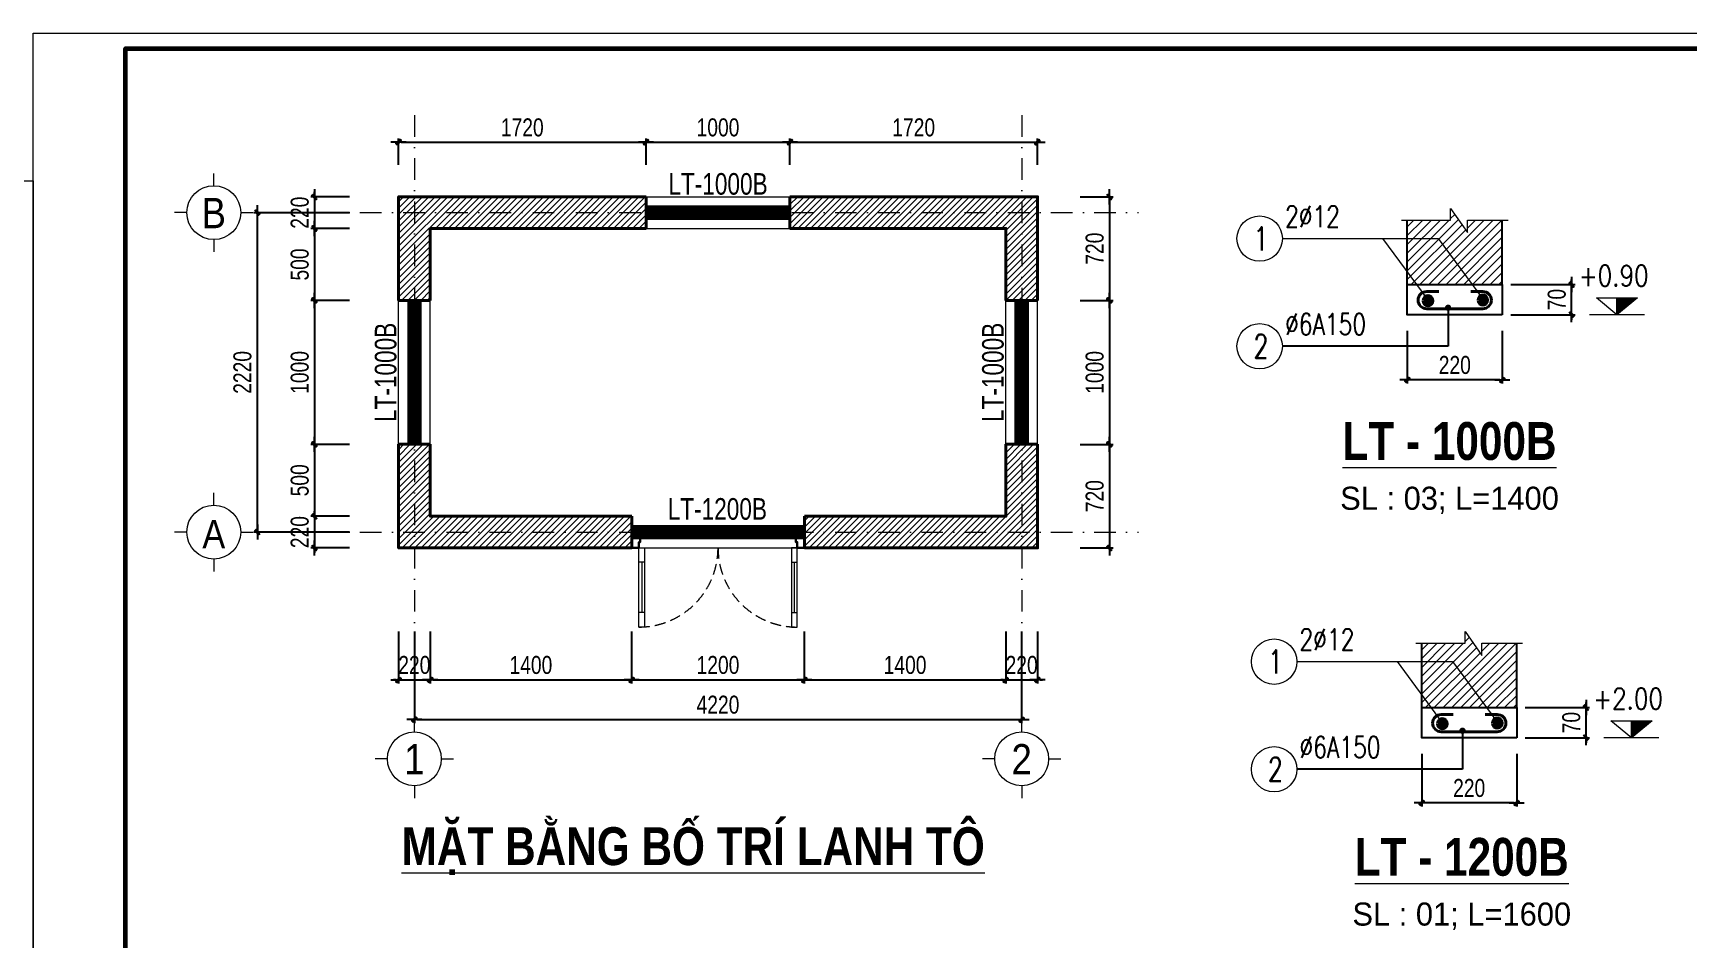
# Model space of a CAD drawing. Header units: millimetres. Extents: x 3320094 to 3411034, y 113561 to 144305.
# Drawn here: x 3341094 to 3352593, y 137992 to 144287 of the extents above; entities that cross this region are included whole.
import ezdxf
from ezdxf.enums import TextEntityAlignment as Align

# ---------------------------------------------------------------- set-up
doc = ezdxf.new("R2010")
doc.units = ezdxf.units.MM
doc.header["$LTSCALE"] = 600
doc.header["$MEASUREMENT"] = 0
doc.header["$PDMODE"] = 32
doc.linetypes.add('DASHDOT', pattern=[1, 0.5, -0.25, 0, -0.25])
doc.linetypes.add('HIDDEN2', pattern=[0.1875, 0.125, -0.0625])
doc.layers.get('0').update_dxf_attribs({"lineweight": 0})
doc.layers.get('Defpoints').update_dxf_attribs({"lineweight": 0})
for name, color, linetype, lineweight in [('03', 252, 'Continuous', 30), ('cat1', 30, 'Continuous', 40), ('hatch1 @ 1', 136, 'Continuous', 9), ('Khungten_LCDI', 7, 'Continuous', 5), ('LC Dim', 8, 'Continuous', 18), ('LC Hatch', 252, 'Continuous', 9), ('LC ISO', 153, 'Continuous', 13), ('LC Net dam2', 6, 'Continuous', 40), ('LC Net dam3', 1, 'Continuous', 60), ('LC Net manh', 239, 'Continuous', 5), ('LC Net thay', 7, 'Continuous', 25), ('LC Net truc', 79, 'DASHDOT', 13), ('LC Text1', 3, 'Continuous', 20), ('LC Text2', 7, 'Continuous', 18), ('thay1', 63, 'Continuous', 18)]:
    doc.layers.add(name, color=color, linetype=linetype, lineweight=lineweight)
for name, color, linetype in [('DIM', 1, 'Continuous'), ('KCS_LANH_TO', 3, 'Continuous'), ('KCS_TEXT', 2, 'Continuous')]:
    doc.layers.add(name, color=color, linetype=linetype)
doc.styles.add('HOATBIF', font='hoatbif.shx', dxfattribs={"width": 0.8})
doc.styles.add('KCS_SMTEXT', font='arial.ttf', dxfattribs={"width": 0.7})
doc.styles.add('Khungten', font='VHAVAN.TTF', dxfattribs={"width": 0.9, "height": 5000})
doc.styles.add('LC 1', font='VHAVANB.TTF')
doc.styles.add('LC 3', font='vnsimli.shx', dxfattribs={"width": 0.75})
doc.styles.add('LC3', font='VHARIALB.TTF', dxfattribs={"width": 0.8})
doc.styles.add('T1', font='Vnsimli.shx', dxfattribs={"width": 0.8})
doc.styles.add('Title', font='VHBLACK.TTF', dxfattribs={"width": 0.8})
doc.dimstyles.new('1-100', dxfattribs={"dimscale": 106, "dimtxt": 2.5, "dimasz": 0.35, "dimexe": 0.5, "dimexo": 0, "dimgap": 0.8, "dimtad": 1, "dimdec": 0, "dimzin": 0, "dimdsep": 46, "dimtxsty": 'HOATBIF', "dimblk1": 'DOT', "dimblk2": 'DOT', "dimsah": 1, "dimcen": -1, "dimdle": 1, "dimclrd": 256, "dimclre": 256, "dimclrt": 4, "dimadec": 3, "dimazin": 2, "dimtfac": 0.333333, "dimtdec": 0, "dimtix": 1, "dimtmove": 2, "dimatfit": 3, "dimldrblk": 'DOT', "dimfxl": 1, "dimtvp": 0.833333, "dimtolj": 1, "dimtzin": 0, "dimarcsym": 0})
doc.dimstyles.new('1-100(1-50)', dxfattribs={"dimscale": 50, "dimtxt": 2.5, "dimasz": 0.35, "dimexe": 0.5, "dimexo": 0, "dimgap": 0.8, "dimtad": 1, "dimdec": 0, "dimzin": 0, "dimdsep": 46, "dimtxsty": 'HOATBIF', "dimblk1": 'DOT', "dimblk2": 'DOT', "dimsah": 1, "dimcen": -1, "dimdle": 1, "dimclrd": 256, "dimclre": 256, "dimclrt": 4, "dimadec": 3, "dimazin": 2, "dimtfac": 0.333333, "dimtdec": 0, "dimtix": 1, "dimtmove": 2, "dimatfit": 3, "dimldrblk": 'DOT', "dimfxl": 1, "dimtvp": 0.833333, "dimtolj": 1, "dimtzin": 0, "dimarcsym": 0})

# ---------------------------------------------------------------- blocks, each defined once
blk = doc.blocks.new('ha tang Nui Beo')
at = {"layer": 'Defpoints', "lineweight": 0}
blk.add_lwpolyline([(-1200, -14850), (-1200, 14850), (40800, 14850), (40800, -14850)], close=True, dxfattribs=at)
at = {"layer": 'Khungten_LCDI', "color": 5, "lineweight": 60}
blk.add_lwpolyline([(0, -14650), (0, 14650), (40600, 14650), (40600, -14650)], close=True, dxfattribs=at)
at = {"color": 7, "style": 'Khungten', "width": 0.8}
for tag, p in [('REVISION', (39499, -10746)), ('NGAYHT', (39546, -11609))]:
    blk.add_attdef(tag, text='', height=200, dxfattribs=at).set_placement(p, align=Align.CENTER)
at = {"layer": 'LC Text1', "style": 'Title', "width": 3.882085}
for tag, p, p2 in [('TENBANVE1', (36913, -8886), (40339, -8886)), ('TENBANVE2', (36913, -9562), (40339, -9562))]:
    blk.add_attdef(tag, text='', height=250, dxfattribs=at).set_placement(p, p2, align=Align.FIT)
at = {"layer": 'LC Text1', "style": 'Title', "width": 0.7}
blk.add_attdef('SOBANVE', text='', height=250, dxfattribs=at).set_placement((39562, -13896), align=Align.CENTER)
blk = doc.blocks.new('DOT')
at = {"layer": 'DIM'}
for p, q in [((-3, 0), (3, 0)), ((-1, -1), (1, 1))]:
    blk.add_line(p, q, dxfattribs=at)
blk.add_lwpolyline([(0.5, 1), (-1, -0.5), (-0.5, -1), (1, 0.5)], close=True, dxfattribs=at)
blk = doc.blocks.new('*D361')
at = {"layer": 'Defpoints', "color": 0, "ltscale": 2, "transparency": 16777216}
for p in [(3350743, 139279), (3351403, 139279), (3350743, 138937)]:
    blk.add_point(p, dxfattribs=at)
at = {"layer": 'LC Dim', "lineweight": -2, "ltscale": 2, "transparency": 16777216}
for p, q in [((3350743, 139279), (3350743, 138912)), ((3351403, 139279), (3351403, 138912)), ((3351386, 138937), (3350761, 138937))]:
    blk.add_line(p, q, dxfattribs=at)
at = {"layer": 'LC Dim', "lineweight": -2, "ltscale": 2, "transparency": 16777216, "xscale": 17.5, "yscale": 17.5, "zscale": 17.5, "rotation": 180}
blk.add_blockref('DOT', (3350743, 138937), dxfattribs=at)
at = {"layer": 'LC Dim', "lineweight": -2, "ltscale": 2, "transparency": 16777216, "xscale": 17.5, "yscale": 17.5, "zscale": 17.5}
blk.add_blockref('DOT', (3351403, 138937), dxfattribs=at)
at = {"layer": 'LC Dim', "color": 4, "ltscale": 2, "transparency": 16777216, "insert": (3351073, 139040), "char_height": 125, "attachment_point": 5, "style": 'HOATBIF'}
blk.add_mtext('\\A1;220', dxfattribs=at)
blk = doc.blocks.new('_Dot')
at = {"color": 0, "linetype": 'ByBlock', "lineweight": -2}
blk.add_line((-0.5, 0), (-1, 0), dxfattribs=at)
at = {"color": 0, "linetype": 'ByBlock', "const_width": 0.5}
blk.add_lwpolyline([(-0.25, 0, 1), (0.25, 0, 1)], format="xyb", close=True, dxfattribs=at)
blk = doc.blocks.new('*D362')
at = {"layer": 'Defpoints', "color": 0, "ltscale": 2, "transparency": 16777216}
for p in [(3351462, 139600), (3351885, 139600), (3351462, 139390)]:
    blk.add_point(p, dxfattribs=at)
at = {"layer": 'LC Dim', "lineweight": -2, "ltscale": 2, "transparency": 16777216}
for p, q in [((3351462, 139600), (3351910, 139600)), ((3351885, 139617), (3351885, 139635)), ((3351885, 139390), (3351885, 139600)), ((3351462, 139390), (3351910, 139390)), ((3351885, 139373), (3351885, 139355))]:
    blk.add_line(p, q, dxfattribs=at)
at = {"layer": 'LC Dim', "lineweight": -2, "ltscale": 2, "transparency": 16777216, "xscale": 17.5, "yscale": 17.5, "zscale": 17.5}
for p, rotation in [((3351885, 139600), 270), ((3351885, 139390), 90)]:
    blk.add_blockref('DOT', p, dxfattribs=dict(at, rotation=rotation))
at = {"layer": 'LC Dim', "color": 4, "ltscale": 2, "transparency": 16777216, "insert": (3351783, 139495), "char_height": 125, "attachment_point": 5, "rotation": 90, "style": 'HOATBIF'}
blk.add_mtext('\\A1;70', dxfattribs=at)
blk = doc.blocks.new('theptron1')
at = {"layer": 'LC Net dam3'}
for p, q in [((-0.5, 0), (0.5, 0)), ((-0.35, 0.35), (0.35, -0.35)), ((0.35, 0.35), (-0.35, -0.35)), ((0, 0.5), (0, -0.5))]:
    blk.add_line(p, q, dxfattribs=at)
blk.add_circle((0, 0), 0.5, dxfattribs=at)
blk = doc.blocks.new('Caodo1')
at = {"layer": 'LC Text1'}
blk.add_hatch(color=4, dxfattribs=at).paths.add_polyline_path([(0, 200), (0, 0), (243, 200)])
at = {"layer": 'LC Text1', "color": 4}
for p, q in [((0, 0), (0, 200)), ((324, 0), (-324, 0))]:
    blk.add_line(p, q, dxfattribs=at)
blk.add_lwpolyline([(-243, 200), (243, 200), (0, 0), (0, 0)], close=True, dxfattribs=at)
at = {"layer": 'LC Text1', "color": 4, "style": 'T1', "width": 0.8}
blk.add_attdef('%%P0,00', text='', height=250, dxfattribs=at).set_placement((-39, 460), align=Align.MIDDLE_CENTER)
blk = doc.blocks.new('*D363')
at = {"layer": 'Defpoints', "color": 0, "ltscale": 2, "transparency": 16777216}
for p in [(3350643, 142219), (3351303, 142219), (3350643, 141877)]:
    blk.add_point(p, dxfattribs=at)
at = {"layer": 'LC Dim', "lineweight": -2, "ltscale": 2, "transparency": 16777216}
for p, q in [((3350643, 142219), (3350643, 141852)), ((3351303, 142219), (3351303, 141852)), ((3351285, 141877), (3350661, 141877))]:
    blk.add_line(p, q, dxfattribs=at)
at = {"layer": 'LC Dim', "lineweight": -2, "ltscale": 2, "transparency": 16777216, "xscale": 17.5, "yscale": 17.5, "zscale": 17.5, "rotation": 180}
blk.add_blockref('DOT', (3350643, 141877), dxfattribs=at)
at = {"layer": 'LC Dim', "lineweight": -2, "ltscale": 2, "transparency": 16777216, "xscale": 17.5, "yscale": 17.5, "zscale": 17.5}
blk.add_blockref('DOT', (3351303, 141877), dxfattribs=at)
at = {"layer": 'LC Dim', "color": 4, "ltscale": 2, "transparency": 16777216, "insert": (3350973, 141980), "char_height": 125, "attachment_point": 5, "style": 'HOATBIF'}
blk.add_mtext('\\A1;220', dxfattribs=at)
blk = doc.blocks.new('*D364')
at = {"layer": 'Defpoints', "color": 0, "ltscale": 2, "transparency": 16777216}
for p in [(3351362, 142540), (3351785, 142540), (3351362, 142330)]:
    blk.add_point(p, dxfattribs=at)
at = {"layer": 'LC Dim', "lineweight": -2, "ltscale": 2, "transparency": 16777216}
for p, q in [((3351362, 142540), (3351810, 142540)), ((3351785, 142557), (3351785, 142575)), ((3351785, 142330), (3351785, 142540)), ((3351362, 142330), (3351810, 142330)), ((3351785, 142312), (3351785, 142295))]:
    blk.add_line(p, q, dxfattribs=at)
at = {"layer": 'LC Dim', "lineweight": -2, "ltscale": 2, "transparency": 16777216, "xscale": 17.5, "yscale": 17.5, "zscale": 17.5}
for p, rotation in [((3351785, 142540), 270), ((3351785, 142330), 90)]:
    blk.add_blockref('DOT', p, dxfattribs=dict(at, rotation=rotation))
at = {"layer": 'LC Dim', "color": 4, "ltscale": 2, "transparency": 16777216, "insert": (3351682, 142435), "char_height": 125, "attachment_point": 5, "rotation": 90, "style": 'HOATBIF'}
blk.add_mtext('\\A1;70', dxfattribs=at)
blk = doc.blocks.new('*U80')
for p, q in [((-450, 1110), (-450, 1150)), ((-100, 1110), (-100, 1150)), ((-100, 1130), (-450, 1130)), ((-450, 90), (-450, 50)), ((-100, 70), (-450, 70)), ((-100, 90), (-100, 50))]:
    blk.add_line(p, q)
for points in [[(0, 1150), (0, 1110), (-550, 1110), (-550, 1150)], [(0, 50), (0, 90), (-550, 90), (-550, 50)]]:
    blk.add_lwpolyline(points, close=True)
at = {"linetype": 'HIDDEN2'}
for centre, start, end in [((0, 1150), 180, 270), ((0, 50), 90, 180)]:
    blk.add_arc(centre, 550, start, end, dxfattribs=at)
at = {"layer": '03'}
for points in [[(110, 1200), (110, 1140), (40, 1140), (40, 1150), (0, 1150), (0, 1200)], [(110, 0), (110, 60), (40, 60), (40, 50), (0, 50), (0, 0)]]:
    blk.add_lwpolyline(points, close=True, dxfattribs=at)
blk = doc.blocks.new('*D365')
at = {"layer": 'Defpoints', "color": 0, "transparency": 16777216}
for p in [(3343633, 140128), (3343853, 140128), (3343853, 139792)]:
    blk.add_point(p, dxfattribs=at)
at = {"layer": 'LC Dim', "lineweight": -2, "transparency": 16777216}
for p, q in [((3343633, 140128), (3343633, 139767)), ((3343853, 140128), (3343853, 139767)), ((3343616, 139792), (3343598, 139792)), ((3343633, 139792), (3343853, 139792)), ((3343871, 139792), (3343888, 139792))]:
    blk.add_line(p, q, dxfattribs=at)
at = {"layer": 'LC Dim', "lineweight": -2, "transparency": 16777216, "xscale": 17.5, "yscale": 17.5, "zscale": 17.5}
blk.add_blockref('DOT', (3343633, 139792), dxfattribs=at)
at = {"layer": 'LC Dim', "lineweight": -2, "transparency": 16777216, "xscale": 17.5, "yscale": 17.5, "zscale": 17.5, "rotation": 180}
blk.add_blockref('DOT', (3343853, 139792), dxfattribs=at)
at = {"layer": 'LC Dim', "color": 4, "transparency": 16777216, "insert": (3343743, 139895), "char_height": 125, "attachment_point": 5, "style": 'HOATBIF'}
blk.add_mtext('\\A1;220', dxfattribs=at)
blk = doc.blocks.new('*D366')
at = {"layer": 'Defpoints', "color": 0, "transparency": 16777216}
for p in [(3343853, 140128), (3345253, 140128), (3345253, 139792)]:
    blk.add_point(p, dxfattribs=at)
at = {"layer": 'LC Dim', "lineweight": -2, "transparency": 16777216}
for p, q in [((3343853, 140128), (3343853, 139767)), ((3345253, 140128), (3345253, 139767)), ((3343871, 139792), (3345236, 139792))]:
    blk.add_line(p, q, dxfattribs=at)
at = {"layer": 'LC Dim', "lineweight": -2, "transparency": 16777216, "xscale": 17.5, "yscale": 17.5, "zscale": 17.5, "rotation": 180}
blk.add_blockref('DOT', (3343853, 139792), dxfattribs=at)
at = {"layer": 'LC Dim', "lineweight": -2, "transparency": 16777216, "xscale": 17.5, "yscale": 17.5, "zscale": 17.5}
blk.add_blockref('DOT', (3345253, 139792), dxfattribs=at)
at = {"layer": 'LC Dim', "color": 4, "transparency": 16777216, "insert": (3344553, 139895), "char_height": 125, "attachment_point": 5, "style": 'HOATBIF'}
blk.add_mtext('\\A1;1400', dxfattribs=at)
blk = doc.blocks.new('*D367')
at = {"layer": 'Defpoints', "color": 0, "transparency": 16777216}
for p in [(3345253, 140128), (3346453, 140128), (3346453, 139792)]:
    blk.add_point(p, dxfattribs=at)
at = {"layer": 'LC Dim', "lineweight": -2, "transparency": 16777216}
for p, q in [((3345253, 140128), (3345253, 139767)), ((3346453, 140128), (3346453, 139767)), ((3345271, 139792), (3346436, 139792))]:
    blk.add_line(p, q, dxfattribs=at)
at = {"layer": 'LC Dim', "lineweight": -2, "transparency": 16777216, "xscale": 17.5, "yscale": 17.5, "zscale": 17.5, "rotation": 180}
blk.add_blockref('DOT', (3345253, 139792), dxfattribs=at)
at = {"layer": 'LC Dim', "lineweight": -2, "transparency": 16777216, "xscale": 17.5, "yscale": 17.5, "zscale": 17.5}
blk.add_blockref('DOT', (3346453, 139792), dxfattribs=at)
at = {"layer": 'LC Dim', "color": 4, "transparency": 16777216, "insert": (3345853, 139895), "char_height": 125, "attachment_point": 5, "style": 'HOATBIF'}
blk.add_mtext('\\A1;1200', dxfattribs=at)
blk = doc.blocks.new('*D368')
at = {"layer": 'Defpoints', "color": 0, "transparency": 16777216}
for p in [(3346453, 140128), (3347853, 140128), (3347853, 139792)]:
    blk.add_point(p, dxfattribs=at)
at = {"layer": 'LC Dim', "lineweight": -2, "transparency": 16777216}
for p, q in [((3346453, 140128), (3346453, 139767)), ((3347853, 140128), (3347853, 139767)), ((3346471, 139792), (3347836, 139792))]:
    blk.add_line(p, q, dxfattribs=at)
at = {"layer": 'LC Dim', "lineweight": -2, "transparency": 16777216, "xscale": 17.5, "yscale": 17.5, "zscale": 17.5, "rotation": 180}
blk.add_blockref('DOT', (3346453, 139792), dxfattribs=at)
at = {"layer": 'LC Dim', "lineweight": -2, "transparency": 16777216, "xscale": 17.5, "yscale": 17.5, "zscale": 17.5}
blk.add_blockref('DOT', (3347853, 139792), dxfattribs=at)
at = {"layer": 'LC Dim', "color": 4, "transparency": 16777216, "insert": (3347153, 139895), "char_height": 125, "attachment_point": 5, "style": 'HOATBIF'}
blk.add_mtext('\\A1;1400', dxfattribs=at)
blk = doc.blocks.new('*D369')
at = {"layer": 'Defpoints', "color": 0, "transparency": 16777216}
for p in [(3347853, 140128), (3348073, 140128), (3348073, 139792)]:
    blk.add_point(p, dxfattribs=at)
at = {"layer": 'LC Dim', "lineweight": -2, "transparency": 16777216}
for p, q in [((3347853, 140128), (3347853, 139767)), ((3348073, 140128), (3348073, 139767)), ((3347836, 139792), (3347818, 139792)), ((3347853, 139792), (3348073, 139792)), ((3348091, 139792), (3348108, 139792))]:
    blk.add_line(p, q, dxfattribs=at)
at = {"layer": 'LC Dim', "lineweight": -2, "transparency": 16777216, "xscale": 17.5, "yscale": 17.5, "zscale": 17.5}
blk.add_blockref('DOT', (3347853, 139792), dxfattribs=at)
at = {"layer": 'LC Dim', "lineweight": -2, "transparency": 16777216, "xscale": 17.5, "yscale": 17.5, "zscale": 17.5, "rotation": 180}
blk.add_blockref('DOT', (3348073, 139792), dxfattribs=at)
at = {"layer": 'LC Dim', "color": 4, "transparency": 16777216, "insert": (3347963, 139895), "char_height": 125, "attachment_point": 5, "style": 'HOATBIF'}
blk.add_mtext('\\A1;220', dxfattribs=at)
blk = doc.blocks.new('*D370')
at = {"layer": 'Defpoints', "color": 0, "transparency": 16777216}
for p in [(3343743, 140128), (3347963, 140128), (3347963, 139516)]:
    blk.add_point(p, dxfattribs=at)
at = {"layer": 'LC Dim', "lineweight": -2, "transparency": 16777216}
for p, q in [((3343743, 140128), (3343743, 139491)), ((3347963, 140128), (3347963, 139491)), ((3343761, 139516), (3347946, 139516))]:
    blk.add_line(p, q, dxfattribs=at)
at = {"layer": 'LC Dim', "lineweight": -2, "transparency": 16777216, "xscale": 17.5, "yscale": 17.5, "zscale": 17.5, "rotation": 180}
blk.add_blockref('DOT', (3343743, 139516), dxfattribs=at)
at = {"layer": 'LC Dim', "lineweight": -2, "transparency": 16777216, "xscale": 17.5, "yscale": 17.5, "zscale": 17.5}
blk.add_blockref('DOT', (3347963, 139516), dxfattribs=at)
at = {"layer": 'LC Dim', "color": 4, "transparency": 16777216, "insert": (3345853, 139619), "char_height": 125, "attachment_point": 5, "style": 'HOATBIF'}
blk.add_mtext('\\A1;4220', dxfattribs=at)
blk = doc.blocks.new('*D371')
at = {"layer": 'Defpoints', "color": 0, "transparency": 16777216}
for p in [(3345353, 143529), (3343633, 143372), (3345353, 143372)]:
    blk.add_point(p, dxfattribs=at)
at = {"layer": 'LC Dim', "lineweight": -2, "transparency": 16777216}
for p, q in [((3343633, 143372), (3343633, 143554)), ((3343651, 143529), (3345336, 143529)), ((3345353, 143372), (3345353, 143554))]:
    blk.add_line(p, q, dxfattribs=at)
at = {"layer": 'LC Dim', "lineweight": -2, "transparency": 16777216, "xscale": 17.5, "yscale": 17.5, "zscale": 17.5, "rotation": 180}
blk.add_blockref('DOT', (3343633, 143529), dxfattribs=at)
at = {"layer": 'LC Dim', "lineweight": -2, "transparency": 16777216, "xscale": 17.5, "yscale": 17.5, "zscale": 17.5}
blk.add_blockref('DOT', (3345353, 143529), dxfattribs=at)
at = {"layer": 'LC Dim', "color": 4, "transparency": 16777216, "insert": (3344493, 143631), "char_height": 125, "attachment_point": 5, "style": 'HOATBIF'}
blk.add_mtext('\\A1;1720', dxfattribs=at)
blk = doc.blocks.new('*D372')
at = {"layer": 'Defpoints', "color": 0, "transparency": 16777216}
for p in [(3346353, 143529), (3345353, 143372), (3346353, 143372)]:
    blk.add_point(p, dxfattribs=at)
at = {"layer": 'LC Dim', "lineweight": -2, "transparency": 16777216}
for p, q in [((3345353, 143372), (3345353, 143554)), ((3345371, 143529), (3346336, 143529)), ((3346353, 143372), (3346353, 143554))]:
    blk.add_line(p, q, dxfattribs=at)
at = {"layer": 'LC Dim', "lineweight": -2, "transparency": 16777216, "xscale": 17.5, "yscale": 17.5, "zscale": 17.5, "rotation": 180}
blk.add_blockref('DOT', (3345353, 143529), dxfattribs=at)
at = {"layer": 'LC Dim', "lineweight": -2, "transparency": 16777216, "xscale": 17.5, "yscale": 17.5, "zscale": 17.5}
blk.add_blockref('DOT', (3346353, 143529), dxfattribs=at)
at = {"layer": 'LC Dim', "color": 4, "transparency": 16777216, "insert": (3345853, 143631), "char_height": 125, "attachment_point": 5, "style": 'HOATBIF'}
blk.add_mtext('\\A1;1000', dxfattribs=at)
blk = doc.blocks.new('*D373')
at = {"layer": 'Defpoints', "color": 0, "transparency": 16777216}
for p in [(3348073, 143529), (3346353, 143372), (3348073, 143372)]:
    blk.add_point(p, dxfattribs=at)
at = {"layer": 'LC Dim', "lineweight": -2, "transparency": 16777216}
for p, q in [((3346353, 143372), (3346353, 143554)), ((3346371, 143529), (3348056, 143529)), ((3348073, 143372), (3348073, 143554))]:
    blk.add_line(p, q, dxfattribs=at)
at = {"layer": 'LC Dim', "lineweight": -2, "transparency": 16777216, "xscale": 17.5, "yscale": 17.5, "zscale": 17.5, "rotation": 180}
blk.add_blockref('DOT', (3346353, 143529), dxfattribs=at)
at = {"layer": 'LC Dim', "lineweight": -2, "transparency": 16777216, "xscale": 17.5, "yscale": 17.5, "zscale": 17.5}
blk.add_blockref('DOT', (3348073, 143529), dxfattribs=at)
at = {"layer": 'LC Dim', "color": 4, "transparency": 16777216, "insert": (3347213, 143631), "char_height": 125, "attachment_point": 5, "style": 'HOATBIF'}
blk.add_mtext('\\A1;1720', dxfattribs=at)
blk = doc.blocks.new('*D374')
at = {"layer": 'Defpoints', "color": 0, "transparency": 16777216}
for p in [(3343292, 143149), (3343049, 142929), (3343292, 142929)]:
    blk.add_point(p, dxfattribs=at)
at = {"layer": 'LC Dim', "lineweight": -2, "transparency": 16777216}
for p, q in [((3343049, 143167), (3343049, 143184)), ((3343292, 143149), (3343024, 143149)), ((3343049, 143149), (3343049, 142929)), ((3343292, 142929), (3343024, 142929)), ((3343049, 142912), (3343049, 142894))]:
    blk.add_line(p, q, dxfattribs=at)
at = {"layer": 'LC Dim', "lineweight": -2, "transparency": 16777216, "xscale": 17.5, "yscale": 17.5, "zscale": 17.5}
for p, rotation in [((3343049, 143149), 270), ((3343049, 142929), 90)]:
    blk.add_blockref('DOT', p, dxfattribs=dict(at, rotation=rotation))
at = {"layer": 'LC Dim', "color": 4, "transparency": 16777216, "insert": (3342947, 143039), "char_height": 125, "attachment_point": 5, "rotation": 90, "style": 'HOATBIF'}
blk.add_mtext('\\A1;220', dxfattribs=at)
blk = doc.blocks.new('*D375')
at = {"layer": 'Defpoints', "color": 0, "transparency": 16777216}
for p in [(3343292, 142929), (3343049, 142429), (3343292, 142429)]:
    blk.add_point(p, dxfattribs=at)
at = {"layer": 'LC Dim', "lineweight": -2, "transparency": 16777216}
for p, q in [((3343292, 142929), (3343024, 142929)), ((3343049, 142912), (3343049, 142447)), ((3343292, 142429), (3343024, 142429))]:
    blk.add_line(p, q, dxfattribs=at)
at = {"layer": 'LC Dim', "lineweight": -2, "transparency": 16777216, "xscale": 17.5, "yscale": 17.5, "zscale": 17.5}
for p, rotation in [((3343049, 142929), 90), ((3343049, 142429), 270)]:
    blk.add_blockref('DOT', p, dxfattribs=dict(at, rotation=rotation))
at = {"layer": 'LC Dim', "color": 4, "transparency": 16777216, "insert": (3342947, 142679), "char_height": 125, "attachment_point": 5, "rotation": 90, "style": 'HOATBIF'}
blk.add_mtext('\\A1;500', dxfattribs=at)
blk = doc.blocks.new('*D376')
at = {"layer": 'Defpoints', "color": 0, "transparency": 16777216}
for p in [(3343292, 142429), (3343049, 141429), (3343292, 141429)]:
    blk.add_point(p, dxfattribs=at)
at = {"layer": 'LC Dim', "lineweight": -2, "transparency": 16777216}
for p, q in [((3343292, 142429), (3343024, 142429)), ((3343049, 142412), (3343049, 141447)), ((3343292, 141429), (3343024, 141429))]:
    blk.add_line(p, q, dxfattribs=at)
at = {"layer": 'LC Dim', "lineweight": -2, "transparency": 16777216, "xscale": 17.5, "yscale": 17.5, "zscale": 17.5}
for p, rotation in [((3343049, 142429), 90), ((3343049, 141429), 270)]:
    blk.add_blockref('DOT', p, dxfattribs=dict(at, rotation=rotation))
at = {"layer": 'LC Dim', "color": 4, "transparency": 16777216, "insert": (3342947, 141929), "char_height": 125, "attachment_point": 5, "rotation": 90, "style": 'HOATBIF'}
blk.add_mtext('\\A1;1000', dxfattribs=at)
blk = doc.blocks.new('*D377')
at = {"layer": 'Defpoints', "color": 0, "transparency": 16777216}
for p in [(3343292, 141429), (3343049, 140929), (3343292, 140929)]:
    blk.add_point(p, dxfattribs=at)
at = {"layer": 'LC Dim', "lineweight": -2, "transparency": 16777216}
for p, q in [((3343292, 141429), (3343024, 141429)), ((3343049, 141412), (3343049, 140947)), ((3343292, 140929), (3343024, 140929))]:
    blk.add_line(p, q, dxfattribs=at)
at = {"layer": 'LC Dim', "lineweight": -2, "transparency": 16777216, "xscale": 17.5, "yscale": 17.5, "zscale": 17.5}
for p, rotation in [((3343049, 141429), 90), ((3343049, 140929), 270)]:
    blk.add_blockref('DOT', p, dxfattribs=dict(at, rotation=rotation))
at = {"layer": 'LC Dim', "color": 4, "transparency": 16777216, "insert": (3342947, 141179), "char_height": 125, "attachment_point": 5, "rotation": 90, "style": 'HOATBIF'}
blk.add_mtext('\\A1;500', dxfattribs=at)
blk = doc.blocks.new('*D378')
at = {"layer": 'Defpoints', "color": 0, "transparency": 16777216}
for p in [(3343292, 140929), (3343049, 140709), (3343292, 140709)]:
    blk.add_point(p, dxfattribs=at)
at = {"layer": 'LC Dim', "lineweight": -2, "transparency": 16777216}
for p, q in [((3343292, 140929), (3343024, 140929)), ((3343049, 140947), (3343049, 140964)), ((3343049, 140929), (3343049, 140709)), ((3343292, 140709), (3343024, 140709)), ((3343049, 140692), (3343049, 140674))]:
    blk.add_line(p, q, dxfattribs=at)
at = {"layer": 'LC Dim', "lineweight": -2, "transparency": 16777216, "xscale": 17.5, "yscale": 17.5, "zscale": 17.5}
for p, rotation in [((3343049, 140929), 270), ((3343049, 140709), 90)]:
    blk.add_blockref('DOT', p, dxfattribs=dict(at, rotation=rotation))
at = {"layer": 'LC Dim', "color": 4, "transparency": 16777216, "insert": (3342947, 140819), "char_height": 125, "attachment_point": 5, "rotation": 90, "style": 'HOATBIF'}
blk.add_mtext('\\A1;220', dxfattribs=at)
blk = doc.blocks.new('*D379')
at = {"layer": 'Defpoints', "color": 0, "transparency": 16777216}
for p in [(3342652, 143039), (3343292, 143039), (3343292, 140819)]:
    blk.add_point(p, dxfattribs=at)
at = {"layer": 'LC Dim', "lineweight": -2, "transparency": 16777216}
for p, q in [((3343292, 143039), (3342627, 143039)), ((3342652, 140837), (3342652, 143022)), ((3343292, 140819), (3342627, 140819))]:
    blk.add_line(p, q, dxfattribs=at)
at = {"layer": 'LC Dim', "lineweight": -2, "transparency": 16777216, "xscale": 17.5, "yscale": 17.5, "zscale": 17.5}
for p, rotation in [((3342652, 143039), 90), ((3342652, 140819), 270)]:
    blk.add_blockref('DOT', p, dxfattribs=dict(at, rotation=rotation))
at = {"layer": 'LC Dim', "color": 4, "transparency": 16777216, "insert": (3342549, 141929), "char_height": 125, "attachment_point": 5, "rotation": 90, "style": 'HOATBIF'}
blk.add_mtext('\\A1;2220', dxfattribs=at)
blk = doc.blocks.new('*D380')
at = {"layer": 'Defpoints', "color": 0, "transparency": 16777216}
for p in [(3348369, 143149), (3348369, 142429), (3348573, 142429)]:
    blk.add_point(p, dxfattribs=at)
at = {"layer": 'LC Dim', "lineweight": -2, "transparency": 16777216}
for p, q in [((3348369, 143149), (3348598, 143149)), ((3348573, 143132), (3348573, 142447)), ((3348369, 142429), (3348598, 142429))]:
    blk.add_line(p, q, dxfattribs=at)
at = {"layer": 'LC Dim', "lineweight": -2, "transparency": 16777216, "xscale": 17.5, "yscale": 17.5, "zscale": 17.5}
for p, rotation in [((3348573, 143149), 90), ((3348573, 142429), 270)]:
    blk.add_blockref('DOT', p, dxfattribs=dict(at, rotation=rotation))
at = {"layer": 'LC Dim', "color": 4, "transparency": 16777216, "insert": (3348471, 142789), "char_height": 125, "attachment_point": 5, "rotation": 90, "style": 'HOATBIF'}
blk.add_mtext('\\A1;720', dxfattribs=at)
blk = doc.blocks.new('*D381')
at = {"layer": 'Defpoints', "color": 0, "transparency": 16777216}
for p in [(3348369, 142429), (3348369, 141429), (3348573, 141429)]:
    blk.add_point(p, dxfattribs=at)
at = {"layer": 'LC Dim', "lineweight": -2, "transparency": 16777216}
for p, q in [((3348369, 142429), (3348598, 142429)), ((3348573, 142412), (3348573, 141447)), ((3348369, 141429), (3348598, 141429))]:
    blk.add_line(p, q, dxfattribs=at)
at = {"layer": 'LC Dim', "lineweight": -2, "transparency": 16777216, "xscale": 17.5, "yscale": 17.5, "zscale": 17.5}
for p, rotation in [((3348573, 142429), 90), ((3348573, 141429), 270)]:
    blk.add_blockref('DOT', p, dxfattribs=dict(at, rotation=rotation))
at = {"layer": 'LC Dim', "color": 4, "transparency": 16777216, "insert": (3348471, 141929), "char_height": 125, "attachment_point": 5, "rotation": 90, "style": 'HOATBIF'}
blk.add_mtext('\\A1;1000', dxfattribs=at)
blk = doc.blocks.new('*D382')
at = {"layer": 'Defpoints', "color": 0, "transparency": 16777216}
for p in [(3348369, 141429), (3348369, 140709), (3348573, 140709)]:
    blk.add_point(p, dxfattribs=at)
at = {"layer": 'DIM', "lineweight": -2, "transparency": 16777216}
for p, q in [((3348369, 141429), (3348598, 141429)), ((3348573, 141412), (3348573, 140727)), ((3348369, 140709), (3348598, 140709))]:
    blk.add_line(p, q, dxfattribs=at)
at = {"layer": 'DIM', "lineweight": -2, "transparency": 16777216, "xscale": 17.5, "yscale": 17.5, "zscale": 17.5}
for p, rotation in [((3348573, 141429), 90), ((3348573, 140709), 270)]:
    blk.add_blockref('DOT', p, dxfattribs=dict(at, rotation=rotation))
at = {"layer": 'DIM', "color": 4, "transparency": 16777216, "insert": (3348471, 141069), "char_height": 125, "attachment_point": 5, "rotation": 90, "style": 'HOATBIF'}
blk.add_mtext('\\A1;720', dxfattribs=at)
blk = doc.blocks.new('TIEUDE1')
at = {"layer": 'LC Text2', "color": 7, "style": 'LC 1'}
blk.add_attdef('TIªU§Ò', text='', height=5, dxfattribs=at).set_placement((0, 0), align=Align.BOTTOM_CENTER)
blk.add_attdef('TL', text='', height=3, dxfattribs=at).set_placement((0, -2), align=Align.TOP_CENTER)
blk = doc.blocks.new('TTRUC')
at = {"layer": 'LC ISO'}
for p, q in [((0, 6.95), (0, 10.13)), ((-6.95, 0), (-10.13, 0)), ((6.95, 0), (10.13, 0)), ((0, -6.95), (0, -10.13))]:
    blk.add_line(p, q, dxfattribs=at)
at = {"layer": 'LC Net manh'}
blk.add_circle((0, 0), 6.95, dxfattribs=at)

msp = doc.modelspace()

# ---------------------------------------------------------------- hatches: boundary and pattern name
at = {"layer": 'hatch1 @ 1'}
h = msp.add_hatch(dxfattribs=at)
h.set_pattern_fill('ANSI31', color=256, scale=250, style=0)
h.set_pattern_definition([(45, (-3989.214, -429.796), (-22.0970869, 22.0970869), [])])
h.paths.add_polyline_path([(3345353.3, 142929.2), (3345353.3, 143149.2), (3343633.3, 143149.2), (3343633.3, 142429.2), (3343853.3, 142429.2), (3343853.3, 142929.2)])
h.paths.add_polyline_path([(3347853.3, 142929.2), (3347853.3, 142429.2), (3348073.3, 142429.2), (3348073.3, 143149.2), (3346353.3, 143149.2), (3346353.3, 142929.2)])
h.paths.add_polyline_path([(3348073.3, 140709.2), (3348073.3, 141429.2), (3347853.3, 141429.2), (3347853.3, 140929.2), (3346453.3, 140929.2), (3346453.3, 140709.2)])
h.paths.add_polyline_path([(3343853.3, 140929.2), (3343853.3, 141429.2), (3343633.3, 141429.2), (3343633.3, 140709.2), (3345253.3, 140709.2), (3345253.3, 140819.2), (3345253.3, 140929.2)])
at = {"layer": 'LC Hatch', "ltscale": 2}
h = msp.add_hatch(dxfattribs=at)
h.set_pattern_fill('ANSI31', color=256, scale=345.394737, style=0)
h.set_pattern_definition([(45, (2646825.113, 221272.493), (-30.52887, 30.52887), [])])
h.paths.add_polyline_path([(3351060.5, 142900.9), (3350944.2, 143068.3), (3350944.2, 142987.1), (3350643.2, 142987.1), (3350643.2, 142539.8), (3351302.8, 142539.8), (3351302.8, 142987.1), (3351060.5, 142987.1)])
h = msp.add_hatch(dxfattribs=at)
h.set_pattern_fill('ANSI31', color=256, scale=345.394737, style=0)
h.set_pattern_definition([(45, (2646925.29, 218332.597), (-30.52887, 30.52887), [])])
h.paths.add_polyline_path([(3351160.7, 139961), (3351044.4, 140128.4), (3351044.4, 140047.2), (3350743.4, 140047.2), (3350743.4, 139599.9), (3351403, 139599.9), (3351403, 140047.2), (3351160.7, 140047.2)])

# ---------------------------------------------------------------- linework, layer by layer
at = {"layer": 'cat1'}
for p, q in [((3345353.3, 142929.2), (3345353.3, 143149.2)), ((3346353.3, 142929.2), (3346353.3, 143149.2)), ((3343853.3, 142429.2), (3343633.3, 142429.2)), ((3347853.3, 142429.2), (3348073.3, 142429.2)), ((3343853.3, 141429.2), (3343633.3, 141429.2)), ((3347853.3, 141429.2), (3348073.3, 141429.2)), ((3345253.3, 140709.2), (3345253.3, 140929.2)), ((3346453.3, 140709.2), (3346453.3, 140929.2))]:
    msp.add_line(p, q, dxfattribs=at)
at = {"layer": 'cat1', "elevation": 0}
for points in [[(3345353.3, 143149.2), (3343633.3, 143149.2), (3343633.3, 142429.2)], [(3348073.3, 142429.2), (3348073.3, 143149.2), (3346353.3, 143149.2)], [(3345353.3, 142929.2), (3343853.3, 142929.2), (3343853.3, 142429.2)], [(3347853.3, 142429.2), (3347853.3, 142929.2), (3346353.3, 142929.2)], [(3343633.3, 141429.2), (3343633.3, 140709.2), (3345253.3, 140709.2)], [(3343853.3, 141429.2), (3343853.3, 140929.2), (3345253.3, 140929.2)], [(3346453.3, 140929.2), (3347853.3, 140929.2), (3347853.3, 141429.2)], [(3346453.3, 140709.2), (3348073.3, 140709.2), (3348073.3, 141429.2)]]:
    msp.add_lwpolyline(points, dxfattribs=at)
at = {"layer": 'KCS_LANH_TO', "color": 2, "const_width": 100}
for points in [[(3345353.3, 143039.2), (3346353.3, 143039.2)], [(3343743.3, 142429.2), (3343743.3, 141429.2)], [(3347963.3, 141429.2), (3347963.3, 142429.2)], [(3345253.3, 140819.2), (3346453.3, 140819.2)]]:
    msp.add_lwpolyline(points, dxfattribs=at)
at = {"layer": 'LC Dim', "linetype": 'ByBlock', "ltscale": 9999}
for p, q in [((3349775, 142858.7), (3350856.9, 142858.8)), ((3350471.5, 142858.7), (3350785.9, 142434)), ((3350856.9, 142858.8), (3351171.4, 142434)), ((3349875.2, 139918.8), (3350957.1, 139918.9)), ((3350571.7, 139918.8), (3350886.1, 139494.2)), ((3350957.1, 139918.9), (3351271.6, 139494.2))]:
    msp.add_line(p, q, dxfattribs=at)
at = {"layer": 'LC ISO', "ltscale": 0.8}
for points in [[(3350602.2, 142987.1), (3350944.2, 142987.1), (3350944.2, 143068.3), (3351060.5, 142900.9), (3351060.5, 142987.1), (3351344.3, 142987.1)], [(3350702.4, 140047.2), (3351044.4, 140047.2), (3351044.4, 140128.4), (3351160.7, 139961), (3351160.7, 140047.2), (3351444.4, 140047.2)]]:
    msp.add_lwpolyline(points, dxfattribs=at)
at = {"layer": 'LC Net dam2', "linetype": 'ByBlock'}
for p, q in [((3350778.1, 142491.2), (3350861.1, 142491.2)), ((3351167.9, 142491.2), (3351085, 142491.2)), ((3350778.1, 142371.3), (3351167.9, 142371.3)), ((3350878.3, 139551.3), (3350961.2, 139551.3)), ((3351268.1, 139551.3), (3351185.2, 139551.3)), ((3350878.3, 139431.4), (3351268.1, 139431.4))]:
    msp.add_line(p, q, dxfattribs=at)
for centre, start, end in [((3350778.1, 142431.2), 90, 180), ((3351167.9, 142431.2), 0, 90), ((3350778.1, 142431.2), 180, 270), ((3351167.9, 142431.2), 270, 0), ((3350878.3, 139491.3), 90, 180), ((3350878.3, 139491.3), 180, 270), ((3351268.1, 139491.3), 0, 90), ((3351268.1, 139491.3), 270, 0)]:
    msp.add_arc(centre, 60, start, end, dxfattribs=at)
at = {"layer": 'LC Net thay', "ltscale": 0.8}
for p, q in [((3350643.2, 142539.8), (3350643.2, 142987.1)), ((3351302.8, 142539.8), (3351302.8, 142987.1)), ((3350743.4, 139599.9), (3350743.4, 140047.2)), ((3351403, 139599.9), (3351403, 140047.2))]:
    msp.add_line(p, q, dxfattribs=at)
at = {"layer": 'LC Net thay'}
for points in [[(3351302.8, 142329.9), (3350643.2, 142329.9), (3350643.2, 142539.8), (3351302.8, 142539.8)], [(3351403, 139390), (3350743.4, 139390), (3350743.4, 139599.9), (3351403, 139599.9)]]:
    msp.add_lwpolyline(points, close=True, dxfattribs=at)
at = {"layer": 'LC Net truc', "ltscale": 0.5}
for p, q in [((3343743.3, 143717.2), (3343743.3, 139525.7)), ((3347963.3, 143717.2), (3347963.3, 139525.7)), ((3343065.2, 143039.2), (3348775.3, 143039.2)), ((3343065.2, 140819.2), (3348775.3, 140819.2))]:
    msp.add_line(p, q, dxfattribs=at)
at = {"layer": 'LC Text2', "linetype": 'ByBlock'}
for centre in [(3349617.2, 142858.7), (3349617.2, 142110.7), (3349717.4, 139918.8), (3349717.4, 139170.8)]:
    msp.add_circle(centre, 157.8, dxfattribs=at)
at = {"layer": 'thay1', "ltscale": 2}
for p, q in [((3345353.3, 143149.2), (3346353.3, 143149.2)), ((3345353.3, 142929.2), (3346353.3, 142929.2)), ((3343633.3, 141429.2), (3343633.3, 142429.2)), ((3343853.3, 141429.2), (3343853.3, 142429.2)), ((3347853.3, 141429.2), (3347853.3, 142429.2)), ((3348073.3, 141429.2), (3348073.3, 142429.2)), ((3345253.3, 140709.2), (3346453.3, 140709.2))]:
    msp.add_line(p, q, dxfattribs=at)

# ---------------------------------------------------------------- block references
at = {"layer": 'LC Dim', "xscale": -57.56578771709763, "yscale": 57.56578771705131, "zscale": 57.56578771701816, "rotation": 180}
for p in [(3350785.9, 142427), (3351167.9, 142431.2), (3350886.1, 139487.1), (3351268.1, 139491.3)]:
    msp.add_blockref('theptron1', p, dxfattribs=at)
at = {"layer": 'LC ISO', "xscale": 26.93692599504913, "yscale": 26.93692599504913, "zscale": 26.93692599504913}
for p in [(3342349.4, 143039.2), (3342349.4, 140819.2), (3343743.3, 139243.3), (3347963.3, 139243.3)]:
    msp.add_blockref('TTRUC', p, dxfattribs=at)
at = {"layer": 'LC ISO', "ltscale": 2, "rotation": 90.00000000000001}
msp.add_blockref('*U80', (3346453.3, 140709.2), dxfattribs=at)
at = {"layer": 'LC Net thay'}
for p, xscale, yscale, zscale in [((3341735.2, 136349.2), 0.5345454406830862, 0.5345454406830862, 0.5345454406830862), ((3320693.8, 135836.2), 0.4999999870320533, 0.499999987033499, 0.499999987033499)]:
    msp.add_blockref('ha tang Nui Beo', p, dxfattribs=dict(at, xscale=xscale, yscale=yscale, zscale=zscale))
at = {"layer": 'LC Text1'}
ref = msp.add_blockref('Caodo1', (3352100.1, 142329.9), dxfattribs=dict(at, xscale=0.5898134014402651, yscale=0.5898134014402651, zscale=0.5898134014402651))
ref.add_attrib('%%P0,00', '+0.90', dxfattribs={"layer": 'LC Text2', "color": 4, "height": 147.45, "style": 'T1', "width": 0.8}).set_placement((3352077.1, 142600.9), align=Align.MIDDLE_CENTER)
ref = msp.add_blockref('Caodo1', (3352200.3, 139390), dxfattribs=dict(at, xscale=0.5898134014402651, yscale=0.5898134014402651, zscale=0.5898134014402651))
ref.add_attrib('%%P0,00', '+2.00', dxfattribs={"layer": 'LC Text2', "color": 4, "height": 147.45, "style": 'T1', "width": 0.8}).set_placement((3352177.3, 139661), align=Align.MIDDLE_CENTER)
at = {"layer": 'LC Text2'}
ref = msp.add_blockref('TIEUDE1', (3350936.5, 141241.5), dxfattribs=dict(at, xscale=53.433349398144, yscale=53.433349398144, zscale=53.43334939814223))
ref.add_attrib('TIªU§Ò', '%%Ult - 1000b', dxfattribs={"color": 7, "height": 263.128, "style": 'LC3', "width": 0.8}).set_placement((3350936.5, 141241.5), align=Align.BOTTOM_CENTER)
ref.add_attrib('TL', 'sl : 03; l=1400', dxfattribs={"color": 7, "height": 160.3, "style": 'LC 1'}).set_placement((3350936.5, 141134.6), align=Align.TOP_CENTER)
ref = msp.add_blockref('TIEUDE1', (3345680.8, 138425.7), dxfattribs=dict(at, xscale=53.45454406838512, yscale=53.45454406838512, zscale=53.45454406838512))
ref.add_attrib('TIªU§Ò', '%%UmÆt b»nG Bè TRÝ lanh t«', dxfattribs={"color": 7, "height": 263.232, "style": 'LC3', "width": 0.8}).set_placement((3345680.8, 138425.7), align=Align.BOTTOM_CENTER)
ref = msp.add_blockref('TIEUDE1', (3351021.5, 138351.4), dxfattribs=dict(at, xscale=53.433349398144, yscale=53.433349398144, zscale=53.43334939814223))
ref.add_attrib('TIªU§Ò', '%%Ult - 1200b', dxfattribs={"color": 7, "height": 263.128, "style": 'LC3', "width": 0.8}).set_placement((3351021.5, 138351.4), align=Align.BOTTOM_CENTER)
ref.add_attrib('TL', 'sl : 01; l=1600', dxfattribs={"color": 7, "height": 160.3, "style": 'LC 1'}).set_placement((3351021.5, 138244.5), align=Align.TOP_CENTER)

# ---------------------------------------------------------------- texts
at = {"layer": 'KCS_TEXT', "style": 'KCS_SMTEXT', "width": 0.75}
for s, p in [('LT-1000B', (3345853.3, 143164.2)), ('LT-1200B', (3345848.5, 140905.2))]:
    msp.add_text(s, height=150, dxfattribs=at).set_placement(p, align=Align.CENTER)
for p in [(3343618.3, 141929.2), (3347838.3, 141929.2)]:
    msp.add_text('LT-1000B', height=150, rotation=90, dxfattribs=at).set_placement(p, align=Align.CENTER)
at = {"layer": 'LC Text1', "ltscale": 0.2, "style": 'LC 1', "width": 0.9}
for s, height, p in [('b', 210.9, (3342349.4, 142867.6)), ('a', 197.3, (3342349.4, 140647.6)), ('1', 210.9, (3343743.3, 139071.7)), ('2', 210.9, (3347963.3, 139071.7))]:
    msp.add_text(s, height=height, dxfattribs=at).set_placement(p, align=Align.BOTTOM_CENTER)
at = {"layer": 'LC Text2', "linetype": 'ByBlock', "style": 'LC 3', "width": 0.75}
for s, height, p in [('2%%C12', 148.43, (3349793.5, 142938.5)), ('%%C6A150', 148.43, (3349793.5, 142190.4)), ('2%%C12', 148.48, (3349893.7, 139998.6)), ('%%C6A150', 148.48, (3349893.7, 139250.6))]:
    msp.add_text(s, height=height, dxfattribs=at).set_placement(p)
at = {"layer": 'LC Text2', "ltscale": 100, "style": 'LC 3', "width": 0.75}
for s, p in [('1', (3349626.1, 142858.7)), ('2', (3349626.1, 142110.7)), ('1', (3349726.3, 139918.8)), ('2', (3349726.3, 139170.8))]:
    msp.add_text(s, height=163.3, dxfattribs=at).set_placement(p, align=Align.MIDDLE_CENTER)

# ---------------------------------------------------------------- dimensions: what is measured, and where the dimension line sits
at = {"layer": 'DIM'}
dim = msp.add_linear_dim(base=(3348573.3, 140709.2), p1=(3348369.3, 141429.2), p2=(3348369.3, 140709.2), angle=90, dimstyle='1-100(1-50)', dxfattribs=at)
dim.commit()
dim.dimension.update_dxf_attribs({"geometry": '*D382', "text_midpoint": (3348470.8, 141069.2)})
at = {"layer": 'LC Dim'}
for base, p1, p2, picture, middle in [((3345353.3, 143528.7), (3343633.3, 143372.5), (3345353.3, 143372.5), '*D371', (3344493.3, 143631.2)), ((3346353.3, 143528.7), (3345353.3, 143372.5), (3346353.3, 143372.5), '*D372', (3345853.3, 143631.2)), ((3348073.3, 143528.7), (3346353.3, 143372.5), (3348073.3, 143372.5), '*D373', (3347213.3, 143631.2)), ((3343853.3, 139792.2), (3343633.3, 140128), (3343853.3, 140128), '*D365', (3343743.3, 139894.7)), ((3347963.3, 139516.2), (3343743.3, 140128), (3347963.3, 140128), '*D370', (3345853.3, 139618.7)), ((3345253.3, 139792.2), (3343853.3, 140128), (3345253.3, 140128), '*D366', (3344553.3, 139894.7)), ((3346453.3, 139792.2), (3345253.3, 140128), (3346453.3, 140128), '*D367', (3345853.3, 139894.7)), ((3347853.3, 139792.2), (3346453.3, 140128), (3347853.3, 140128), '*D368', (3347153.3, 139894.7)), ((3348073.3, 139792.2), (3347853.3, 140128), (3348073.3, 140128), '*D369', (3347963.3, 139894.7))]:
    dim = msp.add_linear_dim(base=base, p1=p1, p2=p2, dimstyle='1-100(1-50)', dxfattribs=at)
    dim.commit()
    dim.dimension.update_dxf_attribs({"geometry": picture, "text_midpoint": middle})
for base, p1, p2, picture, middle in [((3343049.3, 142929.2), (3343291.8, 143149.2), (3343291.8, 142929.2), '*D374', (3342946.8, 143039.2)), ((3348573.3, 142429.2), (3348369.3, 143149.2), (3348369.3, 142429.2), '*D380', (3348470.8, 142789.2)), ((3342651.8, 143039.2), (3343291.8, 140819.2), (3343291.8, 143039.2), '*D379', (3342549.3, 141929.2)), ((3343049.3, 142429.2), (3343291.8, 142929.2), (3343291.8, 142429.2), '*D375', (3342946.8, 142679.2)), ((3343049.3, 141429.2), (3343291.8, 142429.2), (3343291.8, 141429.2), '*D376', (3342946.8, 141929.2)), ((3348573.3, 141429.2), (3348369.3, 142429.2), (3348369.3, 141429.2), '*D381', (3348470.8, 141929.2)), ((3343049.3, 140929.2), (3343291.8, 141429.2), (3343291.8, 140929.2), '*D377', (3342946.8, 141179.2)), ((3343049.3, 140709.2), (3343291.8, 140929.2), (3343291.8, 140709.2), '*D378', (3342946.8, 140819.2))]:
    dim = msp.add_linear_dim(base=base, p1=p1, p2=p2, angle=90, dimstyle='1-100(1-50)', dxfattribs=at)
    dim.commit()
    dim.dimension.update_dxf_attribs({"geometry": picture, "text_midpoint": middle})
at = {"layer": 'LC Dim', "ltscale": 2}
for base, p1, p2, picture, middle in [((3351785, 142539.8), (3351361.8, 142329.9), (3351361.8, 142539.8), '*D364', (3351682.5, 142434.9)), ((3351885.1, 139599.9), (3351462, 139390), (3351462, 139599.9), '*D362', (3351782.6, 139495))]:
    dim = msp.add_linear_dim(base=base, p1=p1, p2=p2, angle=90, dimstyle='1-100(1-50)', override={"dimlfac": 0.333333}, dxfattribs=at)
    dim.commit()
    dim.dimension.update_dxf_attribs({"geometry": picture, "text_midpoint": middle})
for base, p1, p2, picture, middle in [((3350643.2, 141877.4), (3351302.8, 142219), (3350643.2, 142219), '*D363', (3350973, 141979.9)), ((3350743.4, 138937.5), (3351403, 139279.1), (3350743.4, 139279.1), '*D361', (3351073.2, 139040))]:
    dim = msp.add_linear_dim(base=base, p1=p1, p2=p2, dimstyle='1-100(1-50)', override={"dimlfac": 0.333333}, dxfattribs=at)
    dim.commit()
    dim.dimension.update_dxf_attribs({"geometry": picture, "text_midpoint": middle})

# ---------------------------------------------------------------- leaders
at = {"layer": 'LC Dim', "linetype": 'ByBlock', "ltscale": 9999}
for points in [[(3350926.3, 142378.4), (3350926.3, 142110.7), (3349775, 142110.7)], [(3351026.5, 139438.5), (3351026.5, 139170.8), (3349875.2, 139170.8)]]:
    msp.add_leader(points, dimstyle='1-100', override={"dimscale": 125, "dimlfac": 0.2112}, dxfattribs=at)

doc.saveas('drawing.dxf')
